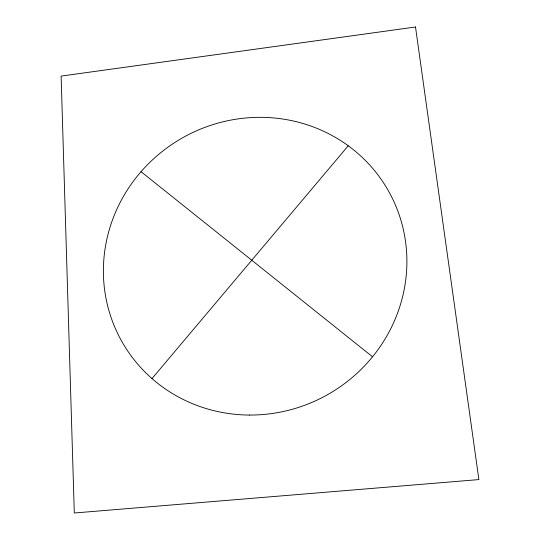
<?xml version="1.0" encoding="UTF-8"?>
<svg xmlns="http://www.w3.org/2000/svg" width="540" height="540" viewBox="0 0 540 540"><rect width="100%" height="100%" fill="white"/><g stroke="black" fill="none" stroke-linecap="round" stroke-linejoin="round"><path stroke-width="0.81" d="M152.003 378.574L348.246 145.78M141.048 171.693L372.526 356.798M415.51 27L61.115 76.1L74.304 513L478.886 479.581L415.51 27M249.338 415.051A153.097 147.474 -29.5 0 0 389.374 192.564A153.097 147.474 -29.5 0 0 126.718 190.971A153.097 147.474 -29.5 0 0 249.338 415.051"/></g></svg>
